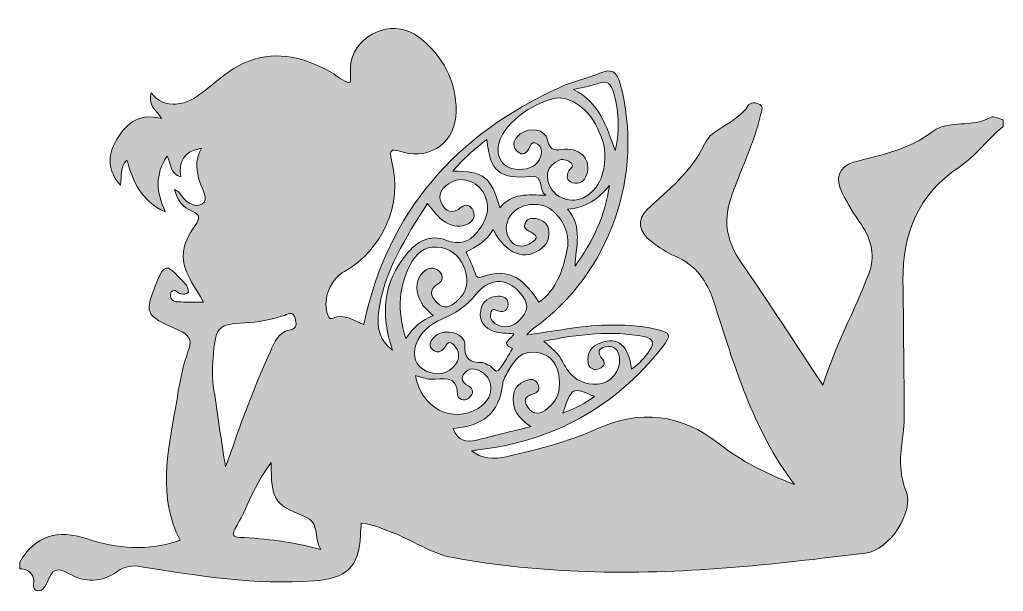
# Model space of a CAD drawing. Header units: inches. Extents: x 13 to 3566, y -2567 to -26.
# Drawn here: x 12.8 to 495.2, y -1428.2 to -1147.7 of the extents above; entities that cross this region are included whole.
import ezdxf

# ---------------------------------------------------------------- set-up
doc = ezdxf.new("R2010")
doc.units = ezdxf.units.IN
doc.header["$MEASUREMENT"] = 0
doc.layers.add('Layer 1', color=7, linetype='Continuous')

# ---------------------------------------------------------------- blocks, each defined once
blk = doc.blocks.new('block 14')
at = {"layer": 'Layer 1', "true_color": 0xffffff}
h = blk.add_hatch(color=7, dxfattribs=at)
h.dxf.hatch_style = 2
edge = h.paths.add_edge_path()
edge.add_spline(control_points=[(495.15, -1200.09), (487.39, -1206.26), (481.67, -1214.63), (473.35, -1220.2), (453.54, -1233.46), (445.58, -1252.54), (445.94, -1275.81), (446.26, -1296.42), (446.31, -1317.04), (446.59, -1337.65), (446.65, -1342.75), (446.5, -1347.77), (445.78, -1352.85), (444.55, -1361.5), (443.82, -1369.92), (447.39, -1378.69), (451.73, -1389.35), (439.24, -1408.01), (427.65, -1409.45), (382.19, -1415.09), (336.61, -1420.17), (290.74, -1418.53), (268.9, -1417.75), (246.99, -1415.73), (225.39, -1411.7), (214.42, -1409.65), (205.33, -1402.98), (195.06, -1399.18), (190.34, -1397.43), (185.77, -1395.24), (180.34, -1394.73), (180.19, -1396.81), (179.98, -1398.64), (179.92, -1400.49), (179.39, -1416.38), (172.89, -1422), (157.11, -1423.13), (128.5, -1425.16), (100.56, -1420.71), (72.58, -1416.13), (68.19, -1415.41), (64.61, -1415.6), (60.67, -1418.52), (53.36, -1423.93), (44.52, -1424), (37.16, -1419.6), (30.91, -1415.88), (28.92, -1417.85), (26.62, -1423.11), (25.7, -1425.23), (24.41, -1428.23), (21.8, -1427.91), (18.35, -1427.49), (20.28, -1424.07), (19.69, -1421.99), (18.75, -1418.68), (16.23, -1417.2), (12.85, -1417.13), (12.85, -1416.06), (12.85, -1414.98), (12.85, -1413.91), (20.42, -1400.65), (31.82, -1397.79), (45.54, -1402.37), (60.64, -1407.4), (75.72, -1408.7), (91.53, -1403.12), (80.57, -1382.12), (85.4, -1360.15), (89.23, -1338.33), (90.93, -1328.62), (92.26, -1318.74), (95.79, -1309.42), (97.66, -1304.46), (95.22, -1302.08), (90.97, -1300.17), (73.74, -1292.41), (73.77, -1292.35), (80.5, -1275.61), (83.54, -1268.05), (85.23, -1267.69), (90.59, -1273.72), (92.65, -1276.04), (95.58, -1277.9), (95.68, -1281.48), (94.52, -1282.63), (93.23, -1282.34), (91.89, -1282.28), (90.22, -1282.2), (89.16, -1279.11), (87.19, -1281.3), (86.76, -1281.78), (86.72, -1282.86), (86.86, -1283.59), (87.44, -1286.51), (89.94, -1286.13), (91.96, -1286.22), (95.36, -1286.36), (98.76, -1286.26), (102.94, -1286.26), (98.9, -1278.54), (93.31, -1272.59), (93.05, -1263.97), (92.87, -1257.73), (95.84, -1253.27), (98.93, -1248.7), (101.14, -1245.43), (101.72, -1243.48), (97.27, -1241.67), (92.99, -1239.93), (90.11, -1236.48), (88.8, -1231.03), (89.99, -1231.79), (90.74, -1232.02), (91.07, -1232.52), (93.74, -1236.64), (98.11, -1240.46), (102.16, -1238.21), (105.92, -1236.12), (102.24, -1230.96), (101.16, -1227.39), (99.57, -1222.16), (98.5, -1217.11), (101.96, -1210.78), (92.83, -1212.45), (90.95, -1217.46), (91.8, -1224.81), (86.67, -1223.34), (87.08, -1218.68), (85.14, -1214.71), (79.03, -1223.81), (79.82, -1232.31), (84.24, -1242.06), (72.34, -1236.67), (68.44, -1226.98), (65.38, -1216.59), (61.9, -1220.07), (62.95, -1224.35), (62.26, -1228.9), (55.93, -1221.83), (55.92, -1214.7), (59.86, -1207.64), (64.38, -1199.52), (70.37, -1193.19), (82.43, -1196.25), (79.71, -1192.06), (75.5, -1189.56), (77.35, -1183.55), (80.55, -1188.2), (84.83, -1189.37), (89.66, -1189.1), (94.75, -1188.81), (98.81, -1186.19), (102.64, -1183.27), (109.87, -1177.78), (116.36, -1171.3), (125.13, -1168.04), (139.75, -1162.62), (152.98, -1166.54), (165.8, -1173.7), (168.76, -1175.35), (171.12, -1178.14), (174.9, -1178.61), (175.54, -1174.28), (174.41, -1170.01), (176.02, -1165.87), (181.04, -1152.93), (197.53, -1147.71), (208.54, -1156.23), (220.37, -1165.4), (226.99, -1177.64), (226.86, -1192.9), (226.74, -1207.41), (214.71, -1216.6), (200.88, -1212.75), (196.12, -1211.42), (193.42, -1210.06), (195.34, -1217.44), (200.76, -1238.32), (190.83, -1260.58), (172.17, -1271.21), (165.22, -1275.17), (161.4, -1284.44), (163.69, -1291.77), (164.08, -1293.02), (164.5, -1295), (165.99, -1294.33), (172.38, -1291.45), (177.23, -1295.97), (181.57, -1297.27), (193.41, -1241.51), (226.91, -1204.15), (277.64, -1180.95), (283.93, -1178.07), (290.84, -1176.57), (297.27, -1173.97), (303.05, -1171.64), (305.58, -1172.77), (307.33, -1179.24), (319.27, -1223.51), (302.28, -1272.24), (265.13, -1299), (263.87, -1299.91), (262.63, -1300.84), (261.55, -1302.34), (274.65, -1300.7), (287.51, -1297.92), (300.68, -1297.6), (308.75, -1297.4), (316.73, -1297.65), (324.62, -1299.52), (332.29, -1301.33), (332.61, -1302.44), (327.71, -1308.67), (304.67, -1337.94), (274.57, -1354.47), (237.66, -1358.81), (236.62, -1358.93), (235.59, -1359.09), (234.31, -1359.26), (239.11, -1362.9), (244.85, -1363.92), (252.66, -1361.98), (267.19, -1358.36), (281.77, -1354.93), (295.49, -1348.64), (317, -1338.77), (337.23, -1341.21), (355.75, -1355.81), (366.57, -1364.34), (378.6, -1370.33), (392.69, -1375.82), (371.92, -1348.28), (363.21, -1316.91), (353.17, -1286.16), (349.84, -1275.96), (344.46, -1268.06), (334.19, -1263.77), (330.05, -1262.04), (326.26, -1259.3), (322.59, -1256.63), (316.63, -1252.26), (315.23, -1245.74), (320.49, -1240.86), (331, -1231.1), (342.1, -1222.64), (348.58, -1208.73), (352.32, -1200.68), (364.68, -1198.73), (369.88, -1189.99), (370.99, -1188.12), (373.86, -1188.15), (375.76, -1189.42), (377.71, -1190.72), (376.53, -1192.67), (376.12, -1194.51), (372.88, -1208.93), (365.85, -1221.99), (361.37, -1235.99), (357.67, -1247.55), (359.93, -1257.16), (366.68, -1266.92), (380.21, -1286.5), (393.08, -1306.53), (406.72, -1327.12), (412.61, -1308.13), (422.06, -1290.81), (429.13, -1272.5), (432.42, -1263.99), (430.68, -1255.71), (425.4, -1248.1), (422.05, -1243.28), (418.95, -1238.23), (416.24, -1233.02), (412.54, -1225.92), (414.28, -1219.6), (421.73, -1217.6), (435.35, -1213.95), (448.83, -1211.7), (460.8, -1202.42), (468.04, -1196.81), (480.22, -1200.96), (489.15, -1195.54), (490.42, -1194.77), (493.12, -1196.37), (495.15, -1196.87), (495.15, -1197.95), (495.15, -1199.02), (495.15, -1200.09)], knot_values=[0, 0, 0, 0, 1, 1, 1, 2, 2, 2, 3, 3, 3, 4, 4, 4, 5, 5, 5, 6, 6, 6, 7, 7, 7, 8, 8, 8, 9, 9, 9, 10, 10, 10, 11, 11, 11, 12, 12, 12, 13, 13, 13, 14, 14, 14, 15, 15, 15, 16, 16, 16, 17, 17, 17, 18, 18, 18, 19, 19, 19, 20, 20, 20, 21, 21, 21, 22, 22, 22, 23, 23, 23, 24, 24, 24, 25, 25, 25, 26, 26, 26, 27, 27, 27, 28, 28, 28, 29, 29, 29, 30, 30, 30, 31, 31, 31, 32, 32, 32, 33, 33, 33, 34, 34, 34, 35, 35, 35, 36, 36, 36, 37, 37, 37, 38, 38, 38, 39, 39, 39, 40, 40, 40, 41, 41, 41, 42, 42, 42, 43, 43, 43, 44, 44, 44, 45, 45, 45, 46, 46, 46, 47, 47, 47, 48, 48, 48, 49, 49, 49, 50, 50, 50, 51, 51, 51, 52, 52, 52, 53, 53, 53, 54, 54, 54, 55, 55, 55, 56, 56, 56, 57, 57, 57, 58, 58, 58, 59, 59, 59, 60, 60, 60, 61, 61, 61, 62, 62, 62, 63, 63, 63, 64, 64, 64, 65, 65, 65, 66, 66, 66, 67, 67, 67, 68, 68, 68, 69, 69, 69, 70, 70, 70, 71, 71, 71, 72, 72, 72, 73, 73, 73, 74, 74, 74, 75, 75, 75, 76, 76, 76, 77, 77, 77, 78, 78, 78, 79, 79, 79, 80, 80, 80, 81, 81, 81, 82, 82, 82, 83, 83, 83, 84, 84, 84, 85, 85, 85, 86, 86, 86, 87, 87, 87, 88, 88, 88, 89, 89, 89, 90, 90, 90, 91, 91, 91, 92, 92, 92, 93, 93, 93, 94, 94, 94, 95, 95, 95, 96, 96, 96, 96], degree=3, periodic=1)
edge = h.paths.add_edge_path()
edge.add_spline(control_points=[(299.78, -1215.78), (300.23, -1209.62), (297.8, -1204.26), (295.11, -1198.99), (290.73, -1190.41), (281.42, -1184.71), (274.72, -1186.44), (260.09, -1190.23), (247.39, -1201.89), (247.39, -1211.55), (247.39, -1212.35), (247.39, -1213.18), (247.59, -1213.94), (248.92, -1219.22), (252.71, -1221.12), (257.75, -1221.16), (262.69, -1221.2), (266.81, -1219.72), (268.4, -1214.53), (269.05, -1212.42), (268.85, -1210.19), (266.77, -1208.76), (265.15, -1207.63), (263.67, -1207.96), (262.97, -1209.88), (261.68, -1213.42), (259.32, -1215.08), (256.52, -1212.02), (253.86, -1209.11), (255.41, -1206.02), (258.33, -1203.8), (263.05, -1200.21), (270.48, -1201.36), (271.66, -1206.77), (272.94, -1212.69), (275.99, -1211.56), (279.95, -1211.3), (288.17, -1210.75), (293.29, -1216.82), (290.84, -1223.82), (289.72, -1227.04), (287.33, -1228.66), (283.99, -1227.71), (280.92, -1226.84), (280.81, -1224.47), (282.1, -1221.95), (282.83, -1220.51), (285.42, -1219.3), (282.51, -1217.53), (280.83, -1216.51), (279.02, -1215.88), (277.17, -1216.75), (271.91, -1219.22), (270.32, -1223.41), (272.52, -1228.67), (275.76, -1236.41), (285.25, -1238.7), (291.96, -1233.51), (297.74, -1229.04), (299.45, -1222.68), (299.78, -1215.78)], knot_values=[0, 0, 0, 0, 1, 1, 1, 2, 2, 2, 3, 3, 3, 4, 4, 4, 5, 5, 5, 6, 6, 6, 7, 7, 7, 8, 8, 8, 9, 9, 9, 10, 10, 10, 11, 11, 11, 12, 12, 12, 13, 13, 13, 14, 14, 14, 15, 15, 15, 16, 16, 16, 17, 17, 17, 18, 18, 18, 19, 19, 19, 20, 20, 20, 20], degree=3, periodic=1)
edge = h.paths.add_edge_path()
edge.add_spline(control_points=[(113.83, -1367.11), (114.99, -1363.9), (116.19, -1360.7), (117.29, -1357.47), (122.74, -1341.52), (128.87, -1325.83), (135.8, -1310.47), (137.76, -1306.12), (139.74, -1301.13), (145.02, -1300.06), (149.29, -1299.19), (148.54, -1296.86), (147.85, -1294.25), (146.78, -1290.2), (144.16, -1292.49), (142.12, -1293.09), (135.93, -1294.91), (129.67, -1296.26), (123.21, -1296.52), (110.63, -1297.02), (108.99, -1298.34), (107.88, -1311.2), (107.35, -1317.31), (107.12, -1323.63), (108.09, -1329.64), (110.11, -1342.04), (111.59, -1354.48), (113.83, -1367.11)], knot_values=[0, 0, 0, 0, 1, 1, 1, 2, 2, 2, 3, 3, 3, 4, 4, 4, 5, 5, 5, 6, 6, 6, 7, 7, 7, 8, 8, 8, 9, 9, 9, 9], degree=3, periodic=1)
edge = h.paths.add_edge_path()
edge.add_spline(control_points=[(255.22, -1301.83), (251.69, -1301.49), (248.41, -1301.74), (245.54, -1300.76), (240.85, -1299.16), (237.81, -1295.71), (238.89, -1290.34), (239.79, -1285.86), (242.95, -1283.56), (247.52, -1283.44), (250.24, -1283.37), (252.37, -1284.35), (252.31, -1287.5), (252.27, -1290.26), (250.38, -1291.26), (247.97, -1290.79), (246.26, -1290.46), (244.39, -1288.64), (243.79, -1291.86), (243.35, -1294.23), (244.42, -1296.1), (246.51, -1297.18), (250.88, -1299.42), (254.75, -1298.54), (258.14, -1295.05), (261.47, -1291.62), (262.8, -1288.14), (259.67, -1283.67), (253.16, -1274.41), (243.67, -1273.4), (236.4, -1282.67), (231.81, -1288.53), (226.26, -1291.8), (219.88, -1294.68), (214.16, -1297.27), (209.15, -1300.93), (207.12, -1307.26), (205.35, -1312.77), (206.86, -1317.71), (212.17, -1320.13), (217.39, -1322.51), (222.81, -1321.91), (226.57, -1316.85), (228.96, -1313.63), (228.4, -1310.09), (225.68, -1307.34), (222.61, -1304.24), (221.89, -1308.15), (220.39, -1309.53), (218.78, -1311.01), (217.13, -1311.29), (215.42, -1309.77), (213.35, -1307.93), (213.84, -1306.02), (215.41, -1304.16), (217.93, -1301.16), (221.23, -1300.57), (224.86, -1301.27), (228.41, -1301.95), (231.35, -1304.38), (231.14, -1307.62), (230.71, -1314.28), (233.73, -1316.11), (239.58, -1315.92), (240.77, -1315.88), (241.94, -1317.15), (243.2, -1317.49), (244.94, -1317.95), (245.91, -1322.01), (248.23, -1319.09), (250.66, -1316.03), (252.43, -1312.43), (254.5, -1309.07), (247.77, -1306.44), (254.35, -1304.33), (255.22, -1301.83)], knot_values=[0, 0, 0, 0, 1, 1, 1, 2, 2, 2, 3, 3, 3, 4, 4, 4, 5, 5, 5, 6, 6, 6, 7, 7, 7, 8, 8, 8, 9, 9, 9, 10, 10, 10, 11, 11, 11, 12, 12, 12, 13, 13, 13, 14, 14, 14, 15, 15, 15, 16, 16, 16, 17, 17, 17, 18, 18, 18, 19, 19, 19, 20, 20, 20, 21, 21, 21, 22, 22, 22, 23, 23, 23, 24, 24, 24, 25, 25, 25, 25], degree=3, periodic=1)
edge = h.paths.add_edge_path()
edge.add_spline(control_points=[(267.47, -1286.39), (276.35, -1280.1), (278.88, -1270.82), (281.04, -1261.83), (282.95, -1253.85), (280.3, -1246.39), (273.56, -1241.06), (267.72, -1236.43), (257.54, -1237.9), (253.48, -1243.86), (250.8, -1247.79), (250.75, -1252.02), (253.33, -1255.91), (255.64, -1259.4), (259.36, -1259.36), (262.68, -1257.8), (265.49, -1256.48), (268.3, -1254.11), (263.31, -1251.89), (260.88, -1250.8), (259.56, -1249.65), (260.83, -1247.2), (262.01, -1244.95), (264.35, -1244.97), (266.52, -1245.46), (269.26, -1246.09), (271.45, -1247.42), (272.1, -1250.51), (272.89, -1254.28), (271.86, -1257.34), (268.89, -1259.79), (260.84, -1266.43), (251.22, -1262.99), (245.03, -1250.65), (241.87, -1256.22), (236.96, -1259.26), (231.7, -1261.58), (233.31, -1265.28), (235.03, -1268.6), (236.18, -1272.1), (236.87, -1274.21), (237.8, -1274.6), (239.61, -1273.9), (252.95, -1268.72), (260.87, -1275.84), (267.47, -1286.39)], knot_values=[0, 0, 0, 0, 1, 1, 1, 2, 2, 2, 3, 3, 3, 4, 4, 4, 5, 5, 5, 6, 6, 6, 7, 7, 7, 8, 8, 8, 9, 9, 9, 10, 10, 10, 11, 11, 11, 12, 12, 12, 13, 13, 13, 14, 14, 14, 15, 15, 15, 15], degree=3, periodic=1)
edge = h.paths.add_edge_path()
edge.add_spline(control_points=[(263.46, -1347.39), (258.67, -1344.03), (255.57, -1340.75), (254.9, -1335.96), (254.07, -1330.03), (256.6, -1326.11), (262.31, -1324.42), (264.28, -1323.84), (266.06, -1324.63), (266.98, -1326.59), (267.95, -1328.67), (267.15, -1330.64), (265.17, -1331.15), (261.1, -1332.19), (259.41, -1334.1), (261.96, -1337.87), (264.76, -1342.03), (268.44, -1341.12), (271.64, -1338.54), (277.21, -1334.05), (278.52, -1328.13), (276.99, -1321.23), (275.67, -1315.26), (272.23, -1311.84), (266.25, -1310.97), (259.09, -1309.92), (255.53, -1314.56), (252.54, -1319.89), (251.37, -1321.98), (249.9, -1324.19), (249.67, -1326.46), (248.19, -1341.08), (239.21, -1347.27), (225.37, -1348.28), (227.43, -1354.44), (231.71, -1355.28), (236.96, -1353.99), (245.26, -1351.96), (253.54, -1349.87), (263.46, -1347.39)], knot_values=[0, 0, 0, 0, 1, 1, 1, 2, 2, 2, 3, 3, 3, 4, 4, 4, 5, 5, 5, 6, 6, 6, 7, 7, 7, 8, 8, 8, 9, 9, 9, 10, 10, 10, 11, 11, 11, 12, 12, 12, 13, 13, 13, 13], degree=3, periodic=1)
edge = h.paths.add_edge_path()
edge.add_spline(control_points=[(195.69, -1309.91), (189.58, -1292.13), (191.11, -1276.58), (202.52, -1262.77), (207.58, -1256.65), (213.86, -1252.68), (222.21, -1256.03), (228.37, -1258.5), (233.18, -1256.88), (237.14, -1252), (241.38, -1246.77), (243.95, -1241.07), (241.07, -1234.25), (238.27, -1227.62), (230.33, -1224.24), (224.53, -1227.4), (220.49, -1229.59), (217.42, -1232.97), (219.63, -1237.79), (221.63, -1242.17), (225.09, -1243.2), (229.35, -1239.78), (231.67, -1237.92), (233.96, -1238.78), (235.21, -1241.49), (236.45, -1244.17), (235.18, -1246.42), (233.02, -1247.68), (229.25, -1249.87), (225.37, -1249.3), (221.62, -1247.11), (217.96, -1244.98), (215.63, -1241.51), (212.83, -1237.85), (202, -1254.97), (191.32, -1271.17), (188.86, -1291.38), (187.97, -1298.73), (188.9, -1304.47), (195.69, -1309.91)], knot_values=[0, 0, 0, 0, 1, 1, 1, 2, 2, 2, 3, 3, 3, 4, 4, 4, 5, 5, 5, 6, 6, 6, 7, 7, 7, 8, 8, 8, 9, 9, 9, 10, 10, 10, 11, 11, 11, 12, 12, 12, 13, 13, 13, 13], degree=3, periodic=1)
edge = h.paths.add_edge_path()
edge.add_spline(control_points=[(136.24, -1365.04), (127.81, -1375.72), (124.44, -1387.48), (118.35, -1397.76), (116.74, -1400.49), (117.75, -1401.67), (120.66, -1401.78), (133.55, -1402.3), (146.32, -1403.9), (160.46, -1407.71), (156.68, -1401.47), (160.28, -1394.51), (152.56, -1391.5), (137.52, -1385.65), (136.08, -1382.94), (136.24, -1365.04)], knot_values=[0, 0, 0, 0, 1, 1, 1, 2, 2, 2, 3, 3, 3, 4, 4, 4, 5, 5, 5, 5], degree=3, periodic=1)
edge = h.paths.add_edge_path()
edge.add_spline(control_points=[(215.51, -1292.93), (213.25, -1290.56), (211.21, -1289.05), (210.04, -1287.04), (206.99, -1281.84), (206.1, -1276.37), (210.75, -1271.55), (213.02, -1269.2), (216.09, -1268.82), (218.63, -1271.31), (220.8, -1273.42), (220.37, -1275.96), (217.94, -1277.43), (213.11, -1280.35), (214.47, -1283.51), (217.37, -1286.54), (220.72, -1290.04), (224.17, -1288.68), (227.26, -1285.92), (231.97, -1281.7), (233.09, -1276.37), (231.21, -1270.56), (229.38, -1264.89), (225.72, -1260.81), (219.56, -1259.59), (213.22, -1258.35), (208.49, -1260.87), (205.35, -1266.22), (198.48, -1277.93), (197.77, -1290.24), (202.22, -1304.12), (205.84, -1298.73), (209.94, -1295.14), (215.51, -1292.93)], knot_values=[0, 0, 0, 0, 1, 1, 1, 2, 2, 2, 3, 3, 3, 4, 4, 4, 5, 5, 5, 6, 6, 6, 7, 7, 7, 8, 8, 8, 9, 9, 9, 10, 10, 10, 11, 11, 11, 11], degree=3, periodic=1)
edge = h.paths.add_edge_path()
edge.add_spline(control_points=[(312.81, -1319.25), (316.73, -1316.75), (319.25, -1313.45), (321.7, -1310.03), (324.36, -1306.33), (323.32, -1304.07), (319.07, -1303.24), (302.87, -1300.08), (286.97, -1302.12), (269.89, -1305.43), (272.96, -1308.36), (275.26, -1310.14), (277.02, -1312.36), (278.81, -1314.63), (279.92, -1317.44), (281.6, -1319.82), (285.14, -1324.82), (290.35, -1326.83), (296.22, -1326.62), (302.32, -1326.41), (307.67, -1319.89), (306.99, -1313.94), (306.54, -1309.92), (304.36, -1307.22), (300.07, -1308.24), (296.13, -1309.17), (296.13, -1311.36), (298.72, -1314.49), (300.4, -1316.53), (298.84, -1318.58), (296.33, -1319.19), (293.81, -1319.8), (291.95, -1318.54), (291.58, -1316.14), (290.81, -1311.23), (293.17, -1307.87), (297.74, -1306.24), (306.27, -1303.2), (311.5, -1307.53), (312.81, -1319.25)], knot_values=[0, 0, 0, 0, 1, 1, 1, 2, 2, 2, 3, 3, 3, 4, 4, 4, 5, 5, 5, 6, 6, 6, 7, 7, 7, 8, 8, 8, 9, 9, 9, 10, 10, 10, 11, 11, 11, 12, 12, 12, 13, 13, 13, 13], degree=3, periodic=1)
edge = h.paths.add_edge_path()
edge.add_spline(control_points=[(206.85, -1322.38), (210.06, -1338.41), (224.76, -1346.05), (237.59, -1338.47), (245.4, -1333.85), (246.11, -1324.51), (239, -1320.34), (236.13, -1318.66), (233.3, -1318.48), (231.04, -1321.06), (228.67, -1323.78), (229.99, -1325.75), (232.84, -1327.37), (235.63, -1328.95), (235.46, -1331.26), (233.23, -1333.2), (230.7, -1335.4), (227.57, -1333.73), (227.52, -1331.65), (227.26, -1321.35), (220.09, -1324.48), (214.43, -1324.15), (211.89, -1324.01), (209.41, -1323), (206.85, -1322.38)], knot_values=[0, 0, 0, 0, 1, 1, 1, 2, 2, 2, 3, 3, 3, 4, 4, 4, 5, 5, 5, 6, 6, 6, 7, 7, 7, 8, 8, 8, 8], degree=3, periodic=1)
edge = h.paths.add_edge_path()
edge.add_spline(control_points=[(248.31, -1239.98), (254.19, -1232.75), (261.86, -1233.57), (270.78, -1233.88), (266.83, -1230.9), (270.07, -1224.25), (264.12, -1224.71), (248.07, -1225.93), (243.39, -1222.56), (241.93, -1206.53), (235.82, -1211.23), (230.39, -1215.91), (225.17, -1222.03), (240.3, -1221.89), (244.07, -1224.81), (248.31, -1239.98)], knot_values=[0, 0, 0, 0, 1, 1, 1, 2, 2, 2, 3, 3, 3, 4, 4, 4, 5, 5, 5, 5], degree=3, periodic=1)
edge = h.paths.add_edge_path()
edge.add_spline(control_points=[(285.14, -1268.63), (293.85, -1256.73), (299.93, -1243.84), (302.01, -1229.03), (296.78, -1235.51), (290.61, -1240.06), (281.42, -1240.72), (289.26, -1249.6), (285.41, -1259.2), (285.14, -1268.63)], knot_values=[0, 0, 0, 0, 1, 1, 1, 2, 2, 2, 3, 3, 3, 3], degree=3, periodic=1)
edge = h.paths.add_edge_path()
edge.add_spline(control_points=[(304.91, -1211.84), (307.23, -1200.88), (306.63, -1191.82), (303.85, -1182.86), (302.79, -1179.45), (301.04, -1177.38), (296.84, -1178.92), (293.46, -1180.16), (289.82, -1180.68), (284.37, -1181.98), (297.28, -1188.52), (300.34, -1199.74), (304.91, -1211.84)], knot_values=[0, 0, 0, 0, 1, 1, 1, 2, 2, 2, 3, 3, 3, 4, 4, 4, 4], degree=3, periodic=1)
edge = h.paths.add_edge_path()
edge.add_spline(control_points=[(279.18, -1340.72), (285.43, -1338.33), (290.23, -1336.02), (294.73, -1332.62), (283.7, -1327.84), (283.7, -1327.84), (279.18, -1340.72)], knot_values=[0, 0, 0, 0, 1, 1, 1, 2, 2, 2, 2], degree=3, periodic=1)
at = {"layer": 'Layer 1', "lineweight": 0}
for points, knots in [([(495.15, -1200.09), (487.39, -1206.26), (481.67, -1214.63), (473.35, -1220.2), (453.54, -1233.46), (445.58, -1252.54), (445.94, -1275.81), (446.26, -1296.42), (446.31, -1317.04), (446.59, -1337.65), (446.65, -1342.75), (446.5, -1347.77), (445.78, -1352.85), (444.55, -1361.5), (443.82, -1369.92), (447.39, -1378.69), (451.73, -1389.35), (439.24, -1408.01), (427.65, -1409.45), (382.19, -1415.09), (336.61, -1420.17), (290.74, -1418.53), (268.9, -1417.75), (246.99, -1415.73), (225.39, -1411.7), (214.42, -1409.65), (205.33, -1402.98), (195.06, -1399.18), (190.34, -1397.43), (185.77, -1395.24), (180.34, -1394.73), (180.19, -1396.81), (179.98, -1398.64), (179.92, -1400.49), (179.39, -1416.38), (172.89, -1422), (157.11, -1423.13), (128.5, -1425.16), (100.56, -1420.71), (72.58, -1416.13), (68.19, -1415.41), (64.61, -1415.6), (60.67, -1418.52), (53.36, -1423.93), (44.52, -1424), (37.16, -1419.6), (30.91, -1415.88), (28.92, -1417.85), (26.62, -1423.11), (25.7, -1425.23), (24.41, -1428.23), (21.8, -1427.91), (18.35, -1427.49), (20.28, -1424.07), (19.69, -1421.99), (18.75, -1418.68), (16.23, -1417.2), (12.85, -1417.13), (12.85, -1416.06), (12.85, -1414.98), (12.85, -1413.91), (20.42, -1400.65), (31.82, -1397.79), (45.54, -1402.37), (60.64, -1407.4), (75.72, -1408.7), (91.53, -1403.12), (80.57, -1382.12), (85.4, -1360.15), (89.23, -1338.33), (90.93, -1328.62), (92.26, -1318.74), (95.79, -1309.42), (97.66, -1304.46), (95.22, -1302.08), (90.97, -1300.17), (73.74, -1292.41), (73.77, -1292.35), (80.5, -1275.61), (83.54, -1268.05), (85.23, -1267.69), (90.59, -1273.72), (92.65, -1276.04), (95.58, -1277.9), (95.68, -1281.48), (94.52, -1282.63), (93.23, -1282.34), (91.89, -1282.28), (90.22, -1282.2), (89.16, -1279.11), (87.19, -1281.3), (86.76, -1281.78), (86.72, -1282.86), (86.86, -1283.59), (87.44, -1286.51), (89.94, -1286.13), (91.96, -1286.22), (95.36, -1286.36), (98.76, -1286.26), (102.94, -1286.26), (98.9, -1278.54), (93.31, -1272.59), (93.05, -1263.97), (92.87, -1257.73), (95.84, -1253.27), (98.93, -1248.7), (101.14, -1245.43), (101.72, -1243.48), (97.27, -1241.67), (92.99, -1239.93), (90.11, -1236.48), (88.8, -1231.03), (89.99, -1231.79), (90.74, -1232.02), (91.07, -1232.52), (93.74, -1236.64), (98.11, -1240.46), (102.16, -1238.21), (105.92, -1236.12), (102.24, -1230.96), (101.16, -1227.39), (99.57, -1222.16), (98.5, -1217.11), (101.96, -1210.78), (92.83, -1212.45), (90.95, -1217.46), (91.8, -1224.81), (86.67, -1223.34), (87.08, -1218.68), (85.14, -1214.71), (79.03, -1223.81), (79.82, -1232.31), (84.24, -1242.06), (72.34, -1236.67), (68.44, -1226.98), (65.38, -1216.59), (61.9, -1220.07), (62.95, -1224.35), (62.26, -1228.9), (55.93, -1221.83), (55.92, -1214.7), (59.86, -1207.64), (64.38, -1199.52), (70.37, -1193.19), (82.43, -1196.25), (79.71, -1192.06), (75.5, -1189.56), (77.35, -1183.55), (80.55, -1188.2), (84.83, -1189.37), (89.66, -1189.1), (94.75, -1188.81), (98.81, -1186.19), (102.64, -1183.27), (109.87, -1177.78), (116.36, -1171.3), (125.13, -1168.04), (139.75, -1162.62), (152.98, -1166.54), (165.8, -1173.7), (168.76, -1175.35), (171.12, -1178.14), (174.9, -1178.61), (175.54, -1174.28), (174.41, -1170.01), (176.02, -1165.87), (181.04, -1152.93), (197.53, -1147.71), (208.54, -1156.23), (220.37, -1165.4), (226.99, -1177.64), (226.86, -1192.9), (226.74, -1207.41), (214.71, -1216.6), (200.88, -1212.75), (196.12, -1211.42), (193.42, -1210.06), (195.34, -1217.44), (200.76, -1238.32), (190.83, -1260.58), (172.17, -1271.21), (165.22, -1275.17), (161.4, -1284.44), (163.69, -1291.77), (164.08, -1293.02), (164.5, -1295), (165.99, -1294.33), (172.38, -1291.45), (177.23, -1295.97), (181.57, -1297.27), (193.41, -1241.51), (226.91, -1204.15), (277.64, -1180.95), (283.93, -1178.07), (290.84, -1176.57), (297.27, -1173.97), (303.05, -1171.64), (305.58, -1172.77), (307.33, -1179.24), (319.27, -1223.51), (302.28, -1272.24), (265.13, -1299), (263.87, -1299.91), (262.63, -1300.84), (261.55, -1302.34), (274.65, -1300.7), (287.51, -1297.92), (300.68, -1297.6), (308.75, -1297.4), (316.73, -1297.65), (324.62, -1299.52), (332.29, -1301.33), (332.61, -1302.44), (327.71, -1308.67), (304.67, -1337.94), (274.57, -1354.47), (237.66, -1358.81), (236.62, -1358.93), (235.59, -1359.09), (234.31, -1359.26), (239.11, -1362.9), (244.85, -1363.92), (252.66, -1361.98), (267.19, -1358.36), (281.77, -1354.93), (295.49, -1348.64), (317, -1338.77), (337.23, -1341.21), (355.75, -1355.81), (366.57, -1364.34), (378.6, -1370.33), (392.69, -1375.82), (371.92, -1348.28), (363.21, -1316.91), (353.17, -1286.16), (349.84, -1275.96), (344.46, -1268.06), (334.19, -1263.77), (330.05, -1262.04), (326.26, -1259.3), (322.59, -1256.63), (316.63, -1252.26), (315.23, -1245.74), (320.49, -1240.86), (331, -1231.1), (342.1, -1222.64), (348.58, -1208.73), (352.32, -1200.68), (364.68, -1198.73), (369.88, -1189.99), (370.99, -1188.12), (373.86, -1188.15), (375.76, -1189.42), (377.71, -1190.72), (376.53, -1192.67), (376.12, -1194.51), (372.88, -1208.93), (365.85, -1221.99), (361.37, -1235.99), (357.67, -1247.55), (359.93, -1257.16), (366.68, -1266.92), (380.21, -1286.5), (393.08, -1306.53), (406.72, -1327.12), (412.61, -1308.13), (422.06, -1290.81), (429.13, -1272.5), (432.42, -1263.99), (430.68, -1255.71), (425.4, -1248.1), (422.05, -1243.28), (418.95, -1238.23), (416.24, -1233.02), (412.54, -1225.92), (414.28, -1219.6), (421.73, -1217.6), (435.35, -1213.95), (448.83, -1211.7), (460.8, -1202.42), (468.04, -1196.81), (480.22, -1200.96), (489.15, -1195.54), (490.42, -1194.77), (493.12, -1196.37), (495.15, -1196.87), (495.15, -1197.95), (495.15, -1199.02), (495.15, -1200.09)], [0, 0, 0, 0, 1, 1, 1, 2, 2, 2, 3, 3, 3, 4, 4, 4, 5, 5, 5, 6, 6, 6, 7, 7, 7, 8, 8, 8, 9, 9, 9, 10, 10, 10, 11, 11, 11, 12, 12, 12, 13, 13, 13, 14, 14, 14, 15, 15, 15, 16, 16, 16, 17, 17, 17, 18, 18, 18, 19, 19, 19, 20, 20, 20, 21, 21, 21, 22, 22, 22, 23, 23, 23, 24, 24, 24, 25, 25, 25, 26, 26, 26, 27, 27, 27, 28, 28, 28, 29, 29, 29, 30, 30, 30, 31, 31, 31, 32, 32, 32, 33, 33, 33, 34, 34, 34, 35, 35, 35, 36, 36, 36, 37, 37, 37, 38, 38, 38, 39, 39, 39, 40, 40, 40, 41, 41, 41, 42, 42, 42, 43, 43, 43, 44, 44, 44, 45, 45, 45, 46, 46, 46, 47, 47, 47, 48, 48, 48, 49, 49, 49, 50, 50, 50, 51, 51, 51, 52, 52, 52, 53, 53, 53, 54, 54, 54, 55, 55, 55, 56, 56, 56, 57, 57, 57, 58, 58, 58, 59, 59, 59, 60, 60, 60, 61, 61, 61, 62, 62, 62, 63, 63, 63, 64, 64, 64, 65, 65, 65, 66, 66, 66, 67, 67, 67, 68, 68, 68, 69, 69, 69, 70, 70, 70, 71, 71, 71, 72, 72, 72, 73, 73, 73, 74, 74, 74, 75, 75, 75, 76, 76, 76, 77, 77, 77, 78, 78, 78, 79, 79, 79, 80, 80, 80, 81, 81, 81, 82, 82, 82, 83, 83, 83, 84, 84, 84, 85, 85, 85, 86, 86, 86, 87, 87, 87, 88, 88, 88, 89, 89, 89, 90, 90, 90, 91, 91, 91, 92, 92, 92, 93, 93, 93, 94, 94, 94, 95, 95, 95, 96, 96, 96, 96]), ([(304.91, -1211.84), (307.23, -1200.88), (306.63, -1191.82), (303.85, -1182.86), (302.79, -1179.45), (301.04, -1177.38), (296.84, -1178.92), (293.46, -1180.16), (289.82, -1180.68), (284.37, -1181.98), (297.28, -1188.52), (300.34, -1199.74), (304.91, -1211.84)], [0, 0, 0, 0, 1, 1, 1, 2, 2, 2, 3, 3, 3, 4, 4, 4, 4]), ([(299.78, -1215.78), (300.23, -1209.62), (297.8, -1204.26), (295.11, -1198.99), (290.73, -1190.41), (281.42, -1184.71), (274.72, -1186.44), (260.09, -1190.23), (247.39, -1201.89), (247.39, -1211.55), (247.39, -1212.35), (247.39, -1213.18), (247.59, -1213.94), (248.92, -1219.22), (252.71, -1221.12), (257.75, -1221.16), (262.69, -1221.2), (266.81, -1219.72), (268.4, -1214.53), (269.05, -1212.42), (268.85, -1210.19), (266.77, -1208.76), (265.15, -1207.63), (263.67, -1207.96), (262.97, -1209.88), (261.68, -1213.42), (259.32, -1215.08), (256.52, -1212.02), (253.86, -1209.11), (255.41, -1206.02), (258.33, -1203.8), (263.05, -1200.21), (270.48, -1201.36), (271.66, -1206.77), (272.94, -1212.69), (275.99, -1211.56), (279.95, -1211.3), (288.17, -1210.75), (293.29, -1216.82), (290.84, -1223.82), (289.72, -1227.04), (287.33, -1228.66), (283.99, -1227.71), (280.92, -1226.84), (280.81, -1224.47), (282.1, -1221.95), (282.83, -1220.51), (285.42, -1219.3), (282.51, -1217.53), (280.83, -1216.51), (279.02, -1215.88), (277.17, -1216.75), (271.91, -1219.22), (270.32, -1223.41), (272.52, -1228.67), (275.76, -1236.41), (285.25, -1238.7), (291.96, -1233.51), (297.74, -1229.04), (299.45, -1222.68), (299.78, -1215.78)], [0, 0, 0, 0, 1, 1, 1, 2, 2, 2, 3, 3, 3, 4, 4, 4, 5, 5, 5, 6, 6, 6, 7, 7, 7, 8, 8, 8, 9, 9, 9, 10, 10, 10, 11, 11, 11, 12, 12, 12, 13, 13, 13, 14, 14, 14, 15, 15, 15, 16, 16, 16, 17, 17, 17, 18, 18, 18, 19, 19, 19, 20, 20, 20, 20]), ([(248.31, -1239.98), (254.19, -1232.75), (261.86, -1233.57), (270.78, -1233.88), (266.83, -1230.9), (270.07, -1224.25), (264.12, -1224.71), (248.07, -1225.93), (243.39, -1222.56), (241.93, -1206.53), (235.82, -1211.23), (230.39, -1215.91), (225.17, -1222.03), (240.3, -1221.89), (244.07, -1224.81), (248.31, -1239.98)], [0, 0, 0, 0, 1, 1, 1, 2, 2, 2, 3, 3, 3, 4, 4, 4, 5, 5, 5, 5]), ([(195.69, -1309.91), (189.58, -1292.13), (191.11, -1276.58), (202.52, -1262.77), (207.58, -1256.65), (213.86, -1252.68), (222.21, -1256.03), (228.37, -1258.5), (233.18, -1256.88), (237.14, -1252), (241.38, -1246.77), (243.95, -1241.07), (241.07, -1234.25), (238.27, -1227.62), (230.33, -1224.24), (224.53, -1227.4), (220.49, -1229.59), (217.42, -1232.97), (219.63, -1237.79), (221.63, -1242.17), (225.09, -1243.2), (229.35, -1239.78), (231.67, -1237.92), (233.96, -1238.78), (235.21, -1241.49), (236.45, -1244.17), (235.18, -1246.42), (233.02, -1247.68), (229.25, -1249.87), (225.37, -1249.3), (221.62, -1247.11), (217.96, -1244.98), (215.63, -1241.51), (212.83, -1237.85), (202, -1254.97), (191.32, -1271.17), (188.86, -1291.38), (187.97, -1298.73), (188.9, -1304.47), (195.69, -1309.91)], [0, 0, 0, 0, 1, 1, 1, 2, 2, 2, 3, 3, 3, 4, 4, 4, 5, 5, 5, 6, 6, 6, 7, 7, 7, 8, 8, 8, 9, 9, 9, 10, 10, 10, 11, 11, 11, 12, 12, 12, 13, 13, 13, 13]), ([(285.14, -1268.63), (293.85, -1256.73), (299.93, -1243.84), (302.01, -1229.03), (296.78, -1235.51), (290.61, -1240.06), (281.42, -1240.72), (289.26, -1249.6), (285.41, -1259.2), (285.14, -1268.63)], [0, 0, 0, 0, 1, 1, 1, 2, 2, 2, 3, 3, 3, 3]), ([(267.47, -1286.39), (276.35, -1280.1), (278.88, -1270.82), (281.04, -1261.83), (282.95, -1253.85), (280.3, -1246.39), (273.56, -1241.06), (267.72, -1236.43), (257.54, -1237.9), (253.48, -1243.86), (250.8, -1247.79), (250.75, -1252.02), (253.33, -1255.91), (255.64, -1259.4), (259.36, -1259.36), (262.68, -1257.8), (265.49, -1256.48), (268.3, -1254.11), (263.31, -1251.89), (260.88, -1250.8), (259.56, -1249.65), (260.83, -1247.2), (262.01, -1244.95), (264.35, -1244.97), (266.52, -1245.46), (269.26, -1246.09), (271.45, -1247.42), (272.1, -1250.51), (272.89, -1254.28), (271.86, -1257.34), (268.89, -1259.79), (260.84, -1266.43), (251.22, -1262.99), (245.03, -1250.65), (241.87, -1256.22), (236.96, -1259.26), (231.7, -1261.58), (233.31, -1265.28), (235.03, -1268.6), (236.18, -1272.1), (236.87, -1274.21), (237.8, -1274.6), (239.61, -1273.9), (252.95, -1268.72), (260.87, -1275.84), (267.47, -1286.39)], [0, 0, 0, 0, 1, 1, 1, 2, 2, 2, 3, 3, 3, 4, 4, 4, 5, 5, 5, 6, 6, 6, 7, 7, 7, 8, 8, 8, 9, 9, 9, 10, 10, 10, 11, 11, 11, 12, 12, 12, 13, 13, 13, 14, 14, 14, 15, 15, 15, 15]), ([(215.51, -1292.93), (213.25, -1290.56), (211.21, -1289.05), (210.04, -1287.04), (206.99, -1281.84), (206.1, -1276.37), (210.75, -1271.55), (213.02, -1269.2), (216.09, -1268.82), (218.63, -1271.31), (220.8, -1273.42), (220.37, -1275.96), (217.94, -1277.43), (213.11, -1280.35), (214.47, -1283.51), (217.37, -1286.54), (220.72, -1290.04), (224.17, -1288.68), (227.26, -1285.92), (231.97, -1281.7), (233.09, -1276.37), (231.21, -1270.56), (229.38, -1264.89), (225.72, -1260.81), (219.56, -1259.59), (213.22, -1258.35), (208.49, -1260.87), (205.35, -1266.22), (198.48, -1277.93), (197.77, -1290.24), (202.22, -1304.12), (205.84, -1298.73), (209.94, -1295.14), (215.51, -1292.93)], [0, 0, 0, 0, 1, 1, 1, 2, 2, 2, 3, 3, 3, 4, 4, 4, 5, 5, 5, 6, 6, 6, 7, 7, 7, 8, 8, 8, 9, 9, 9, 10, 10, 10, 11, 11, 11, 11]), ([(255.22, -1301.83), (251.69, -1301.49), (248.41, -1301.74), (245.54, -1300.76), (240.85, -1299.16), (237.81, -1295.71), (238.89, -1290.34), (239.79, -1285.86), (242.95, -1283.56), (247.52, -1283.44), (250.24, -1283.37), (252.37, -1284.35), (252.31, -1287.5), (252.27, -1290.26), (250.38, -1291.26), (247.97, -1290.79), (246.26, -1290.46), (244.39, -1288.64), (243.79, -1291.86), (243.35, -1294.23), (244.42, -1296.1), (246.51, -1297.18), (250.88, -1299.42), (254.75, -1298.54), (258.14, -1295.05), (261.47, -1291.62), (262.8, -1288.14), (259.67, -1283.67), (253.16, -1274.41), (243.67, -1273.4), (236.4, -1282.67), (231.81, -1288.53), (226.26, -1291.8), (219.88, -1294.68), (214.16, -1297.27), (209.15, -1300.93), (207.12, -1307.26), (205.35, -1312.77), (206.86, -1317.71), (212.17, -1320.13), (217.39, -1322.51), (222.81, -1321.91), (226.57, -1316.85), (228.96, -1313.63), (228.4, -1310.09), (225.68, -1307.34), (222.61, -1304.24), (221.89, -1308.15), (220.39, -1309.53), (218.78, -1311.01), (217.13, -1311.29), (215.42, -1309.77), (213.35, -1307.93), (213.84, -1306.02), (215.41, -1304.16), (217.93, -1301.16), (221.23, -1300.57), (224.86, -1301.27), (228.41, -1301.95), (231.35, -1304.38), (231.14, -1307.62), (230.71, -1314.28), (233.73, -1316.11), (239.58, -1315.92), (240.77, -1315.88), (241.94, -1317.15), (243.2, -1317.49), (244.94, -1317.95), (245.91, -1322.01), (248.23, -1319.09), (250.66, -1316.03), (252.43, -1312.43), (254.5, -1309.07), (247.77, -1306.44), (254.35, -1304.33), (255.22, -1301.83)], [0, 0, 0, 0, 1, 1, 1, 2, 2, 2, 3, 3, 3, 4, 4, 4, 5, 5, 5, 6, 6, 6, 7, 7, 7, 8, 8, 8, 9, 9, 9, 10, 10, 10, 11, 11, 11, 12, 12, 12, 13, 13, 13, 14, 14, 14, 15, 15, 15, 16, 16, 16, 17, 17, 17, 18, 18, 18, 19, 19, 19, 20, 20, 20, 21, 21, 21, 22, 22, 22, 23, 23, 23, 24, 24, 24, 25, 25, 25, 25]), ([(113.83, -1367.11), (114.99, -1363.9), (116.19, -1360.7), (117.29, -1357.47), (122.74, -1341.52), (128.87, -1325.83), (135.8, -1310.47), (137.76, -1306.12), (139.74, -1301.13), (145.02, -1300.06), (149.29, -1299.19), (148.54, -1296.86), (147.85, -1294.25), (146.78, -1290.2), (144.16, -1292.49), (142.12, -1293.09), (135.93, -1294.91), (129.67, -1296.26), (123.21, -1296.52), (110.63, -1297.02), (108.99, -1298.34), (107.88, -1311.2), (107.35, -1317.31), (107.12, -1323.63), (108.09, -1329.64), (110.11, -1342.04), (111.59, -1354.48), (113.83, -1367.11)], [0, 0, 0, 0, 1, 1, 1, 2, 2, 2, 3, 3, 3, 4, 4, 4, 5, 5, 5, 6, 6, 6, 7, 7, 7, 8, 8, 8, 9, 9, 9, 9]), ([(312.81, -1319.25), (316.73, -1316.75), (319.25, -1313.45), (321.7, -1310.03), (324.36, -1306.33), (323.32, -1304.07), (319.07, -1303.24), (302.87, -1300.08), (286.97, -1302.12), (269.89, -1305.43), (272.96, -1308.36), (275.26, -1310.14), (277.02, -1312.36), (278.81, -1314.63), (279.92, -1317.44), (281.6, -1319.82), (285.14, -1324.82), (290.35, -1326.83), (296.22, -1326.62), (302.32, -1326.41), (307.67, -1319.89), (306.99, -1313.94), (306.54, -1309.92), (304.36, -1307.22), (300.07, -1308.24), (296.13, -1309.17), (296.13, -1311.36), (298.72, -1314.49), (300.4, -1316.53), (298.84, -1318.58), (296.33, -1319.19), (293.81, -1319.8), (291.95, -1318.54), (291.58, -1316.14), (290.81, -1311.23), (293.17, -1307.87), (297.74, -1306.24), (306.27, -1303.2), (311.5, -1307.53), (312.81, -1319.25)], [0, 0, 0, 0, 1, 1, 1, 2, 2, 2, 3, 3, 3, 4, 4, 4, 5, 5, 5, 6, 6, 6, 7, 7, 7, 8, 8, 8, 9, 9, 9, 10, 10, 10, 11, 11, 11, 12, 12, 12, 13, 13, 13, 13]), ([(263.46, -1347.39), (258.67, -1344.03), (255.57, -1340.75), (254.9, -1335.96), (254.07, -1330.03), (256.6, -1326.11), (262.31, -1324.42), (264.28, -1323.84), (266.06, -1324.63), (266.98, -1326.59), (267.95, -1328.67), (267.15, -1330.64), (265.17, -1331.15), (261.1, -1332.19), (259.41, -1334.1), (261.96, -1337.87), (264.76, -1342.03), (268.44, -1341.12), (271.64, -1338.54), (277.21, -1334.05), (278.52, -1328.13), (276.99, -1321.23), (275.67, -1315.26), (272.23, -1311.84), (266.25, -1310.97), (259.09, -1309.92), (255.53, -1314.56), (252.54, -1319.89), (251.37, -1321.98), (249.9, -1324.19), (249.67, -1326.46), (248.19, -1341.08), (239.21, -1347.27), (225.37, -1348.28), (227.43, -1354.44), (231.71, -1355.28), (236.96, -1353.99), (245.26, -1351.96), (253.54, -1349.87), (263.46, -1347.39)], [0, 0, 0, 0, 1, 1, 1, 2, 2, 2, 3, 3, 3, 4, 4, 4, 5, 5, 5, 6, 6, 6, 7, 7, 7, 8, 8, 8, 9, 9, 9, 10, 10, 10, 11, 11, 11, 12, 12, 12, 13, 13, 13, 13]), ([(206.85, -1322.38), (210.06, -1338.41), (224.76, -1346.05), (237.59, -1338.47), (245.4, -1333.85), (246.11, -1324.51), (239, -1320.34), (236.13, -1318.66), (233.3, -1318.48), (231.04, -1321.06), (228.67, -1323.78), (229.99, -1325.75), (232.84, -1327.37), (235.63, -1328.95), (235.46, -1331.26), (233.23, -1333.2), (230.7, -1335.4), (227.57, -1333.73), (227.52, -1331.65), (227.26, -1321.35), (220.09, -1324.48), (214.43, -1324.15), (211.89, -1324.01), (209.41, -1323), (206.85, -1322.38)], [0, 0, 0, 0, 1, 1, 1, 2, 2, 2, 3, 3, 3, 4, 4, 4, 5, 5, 5, 6, 6, 6, 7, 7, 7, 8, 8, 8, 8]), ([(279.18, -1340.72), (285.43, -1338.33), (290.23, -1336.02), (294.73, -1332.62), (283.7, -1327.84), (283.7, -1327.84), (279.18, -1340.72)], [0, 0, 0, 0, 1, 1, 1, 2, 2, 2, 2]), ([(136.24, -1365.04), (127.81, -1375.72), (124.44, -1387.48), (118.35, -1397.76), (116.74, -1400.49), (117.75, -1401.67), (120.66, -1401.78), (133.55, -1402.3), (146.32, -1403.9), (160.46, -1407.71), (156.68, -1401.47), (160.28, -1394.51), (152.56, -1391.5), (137.52, -1385.65), (136.08, -1382.94), (136.24, -1365.04)], [0, 0, 0, 0, 1, 1, 1, 2, 2, 2, 3, 3, 3, 4, 4, 4, 5, 5, 5, 5])]:
    blk.add_open_spline(points, degree=3, knots=knots, dxfattribs=at)

msp = doc.modelspace()

# ---------------------------------------------------------------- block references
at = {"layer": 'Layer 1'}
msp.add_blockref('block 14', (0, 0), dxfattribs=at)

doc.saveas('drawing.dxf')
